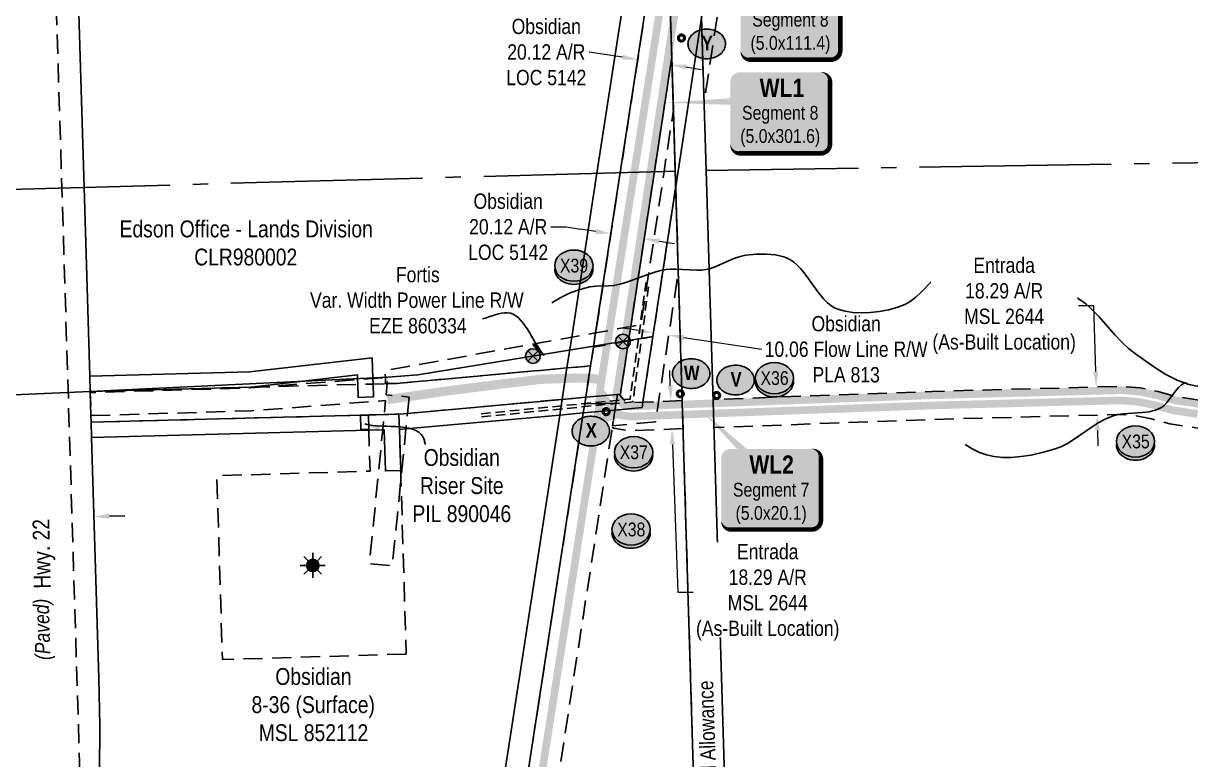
# Model space of a CAD drawing. Extents: x 643442 to 651909, y 5835058 to 5841090.
# Drawn here: x 643946 to 644708, y 5836352 to 5836832 of the extents above; entities that cross this region are included whole.
import ezdxf
from ezdxf.enums import TextEntityAlignment as Align

# ---------------------------------------------------------------- set-up
doc = ezdxf.new("R2010")
doc.units = 0
doc.header["$LTSCALE"] = 5
doc.header["$PDSIZE"] = 0.5
for name, pattern in [('foc-ACCESSROAD', [3.75, 2.5, -1.25]), ('foc-FLOWLINE', [3.75, 2.5, -1.25]), ('foc-QUARTERLINE', [33, 25, -3, 2, -3]), ('UG_PIPE', [1.875, 1.25, -0.625])]:
    doc.linetypes.add(name, pattern=pattern)
doc.layers.get('Defpoints').update_dxf_attribs({"color": 9})
for name, color, linetype in [('AS-PIPE-UG', 44, 'UG_PIPE'), ('AS-POWER', 104, 'foc-POWER'), ('AS-POWER-EXISTING-PP', 72, 'Continuous'), ('AS-ROADS', 254, 'Continuous'), ('C-AR', 13, 'foc-ACCESSROAD'), ('C-FLOWLINE', 13, 'foc-FLOWLINE'), ('C-RW', 13, 'Continuous'), ('C-WS', 13, 'foc-ACCESSROAD'), ('C-WS-S', 8, 'Continuous'), ('CG-NOTES', 7, 'Continuous'), ('F-AR', 190, 'foc-ACCESSROAD'), ('F-EZE', 190, 'foc-FLOWLINE'), ('F-RW', 190, 'Continuous'), ('F-WS', 190, 'foc-ACCESSROAD'), ('L-ROAD-T', 7, 'Continuous'), ('L-SEC', 7, 'Continuous'), ('L-SECQ', 8, 'foc-QUARTERLINE'), ('L-TITLEDB', 4, 'Continuous'), ('L-TITLEDB-T', 4, 'Continuous'), ('P-CROSSINGS', 250, 'Continuous'), ('P-PROPOSED-WL1', 10, 'Continuous'), ('T-CREEK', 160, 'Continuous')]:
    doc.layers.add(name, color=color, linetype=linetype)
for name, color, linetype, lineweight in [('C-AR-T', 13, 'Continuous', 9), ('C-FLOWLINE-T', 13, 'Continuous', 9), ('C-RW-T', 13, 'Continuous', 9), ('C-WS-T', 13, 'Continuous', 9), ('F-AR-T', 190, 'Continuous', 9), ('F-RW-T', 190, 'Continuous', 9), ('F-WS-T', 190, 'Continuous', 9), ('T-TEXT', 48, 'Continuous', 18)]:
    doc.layers.add(name, color=color, linetype=linetype, lineweight=lineweight)
doc.layers.add('P-PROPOSED-WL4', color=7, linetype='Continuous', true_color=0x5b5bc8)
doc.styles.add('100L', font='ARIALN.TTF', dxfattribs={"height": 11})
doc.styles.add('80', font='ARIALN.TTF', dxfattribs={"height": 10})
doc.styles.add('80CG', font='ARIALN.TTF', dxfattribs={"height": 10})
doc.styles.add('80L', font='ARIALN.TTF', dxfattribs={"height": 10})
doc.styles.add('80LS', font='ARIALNI.TTF', dxfattribs={"height": 10})
doc.styles.add('BOLD', font='ARIALNB.TTF')
doc.styles.add('Crossing', font='ARIALN.TTF', dxfattribs={"height": 10})
doc.styles.add('foc-LtypeFont', font='ARIALN.TTF', dxfattribs={"height": 7.35})
doc.linetypes.add('foc-POWER', pattern='A,6,-1,["P",foc-LtypeFont,S=0.2,R=0,X=-0.625,Y=-0.75],-1.24,4', length=12.24)
doc.linetypes.add('foc-TOPO-flowdirection-NOLINE', pattern='A,0,[">",foc-LtypeFont,S=0.3,R=0,X=0,Y=-0.945],-20,[">",foc-LtypeFont,S=0.3,R=0,X=0,Y=-0.945],0', length=20)
doc.dimstyles.new('Compass 5 000', dxfattribs={"dimscale": 5, "dimtxt": 9, "dimasz": 2, "dimexe": 0.2, "dimexo": 0.0625, "dimgap": 0.5, "dimtad": 0, "dimtih": 1, "dimtoh": 1, "dimzin": 0, "dimdsep": 46, "dimtxsty": '80CG', "dimcen": 0.1, "dimse1": 1, "dimse2": 1, "dimclrd": 256, "dimclrt": 256, "dimaunit": 1, "dimadec": 4, "dimazin": 0, "dimtfac": 0.06, "dimtofl": 0, "dimtmove": 0, "dimatfit": 1, "dimfxl": 0.2, "dimtolj": 1, "dimtzin": 0, "dimlwd": -1, "dimarcsym": 0})

# ---------------------------------------------------------------- blocks, each defined once
blk = doc.blocks.new('*U385')
h = blk.add_hatch(color=254)
edge = h.paths.add_edge_path()
edge.add_line((-26.5, -34.12), (26.5, -34.12))
edge.add_arc((26.5, -28.12), 6, 270, 360)
edge.add_line((32.5, -28.12), (32.5, 12.5))
edge.add_arc((26.5, 12.5), 6, 0, 90)
edge.add_line((26.5, 18.5), (-26.5, 18.5))
edge.add_arc((-26.5, 12.5), 6, 90, 180)
edge.add_line((-32.5, 12.5), (-32.5, -28.12))
edge.add_arc((-26.5, -28.12), 6, 180, 270)
at = {"layer": 'P-PROPOSED-WL4', "flags": 128}
blk.add_lwpolyline([(-46.53, 44.65, 0, 7.5, 0), (0, 0, 0, 0, 0)], format="xyseb", dxfattribs=at)
blk.add_lwpolyline([(-26.5, -34.12, 3, 3, 0), (26.5, -34.12, 3, 3, 0.414214), (32.5, -28.12, 3, 3, 0), (32.5, 12.5, 3, 0, 0.414214), (26.5, 18.5, 0, 0, 0), (-26.5, 18.5, 0, 0, 0.414214), (-32.5, 12.5, 0, 0, 0), (-32.5, -28.12, 0, 3, 0.414214)], format="xyseb", close=True, dxfattribs=at)
at = {"layer": 'P-PROPOSED-WL4'}
for tag, p, height, style in [('TEMP_AREA_W1_001', (-9.21, 2.24), 12, 'BOLD'), ('ENTER_TEXT_001', (-30.66, -12.62), 9, '80')]:
    blk.add_attdef(tag, p, '', height=height, dxfattribs=dict(at, style=style))
blk = doc.blocks.new('*D393')
at = {"layer": 'C-AR-T', "transparency": 16777216}
for p, q in [((644290.59, 5836699.44), (644300.59, 5836699.44)), ((644300.59, 5836699.44), (644309.95, 5836697.99)), ((644319.84, 5836696.47), (644309.95, 5836697.99)), ((644361.3, 5836690.08), (644371.18, 5836688.56))]:
    blk.add_line(p, q, dxfattribs=at)
for points in [[(644320.09, 5836698.12), (644319.58, 5836694.82), (644329.72, 5836694.95)], [(644361.55, 5836691.73), (644361.04, 5836688.44), (644351.41, 5836691.61)]]:
    blk.add_solid(points, dxfattribs=at)
at = {"layer": 'Defpoints', "color": 0, "transparency": 16777216}
for p in [(644329.16, 5836691.32), (644329.72, 5836694.95), (644350.86, 5836687.98)]:
    blk.add_point(p, dxfattribs=at)
at = {"layer": 'C-AR-T', "transparency": 16777216, "insert": (644262.69, 5836699.44), "char_height": 10, "attachment_point": 5, "style": '80CG'}
blk.add_mtext('\\A1;Obsidian\\P20.12 A/R \\PLOC 5142', dxfattribs=at)
blk = doc.blocks.new('*D395')
at = {"layer": 'C-AR-T', "transparency": 16777216}
for p, q in [((644337.34, 5836810.1), (644315.45, 5836813.47)), ((644378.68, 5836803.73), (644388.57, 5836802.2))]:
    blk.add_line(p, q, dxfattribs=at)
for points in [[(644337.59, 5836811.74), (644337.08, 5836808.45), (644347.22, 5836808.57)], [(644378.94, 5836805.37), (644378.43, 5836802.08), (644368.8, 5836805.25)]]:
    blk.add_solid(points, dxfattribs=at)
at = {"layer": 'Defpoints', "color": 0, "transparency": 16777216}
for p in [(644347.22, 5836808.57), (644339.96, 5836761.41), (644361.53, 5836758.09)]:
    blk.add_point(p, dxfattribs=at)
at = {"layer": 'C-AR-T', "transparency": 16777216, "insert": (644287.55, 5836813.47), "char_height": 10, "attachment_point": 5, "style": '80CG'}
blk.add_mtext('\\A1;Obsidian\\P20.12 A/R \\PLOC 5142', dxfattribs=at)
blk = doc.blocks.new('*D403')
at = {"layer": 'C-FLOWLINE-T', "transparency": 16777216}
for p, q in [((644347.6, 5836631.82), (644337.71, 5836633.33)), ((644377.32, 5836627.29), (644428.22, 5836619.54))]:
    blk.add_line(p, q, dxfattribs=at)
for points in [[(644347.85, 5836633.47), (644347.35, 5836630.17), (644357.49, 5836630.31)], [(644377.58, 5836628.94), (644377.07, 5836625.65), (644367.44, 5836628.8)]]:
    blk.add_solid(points, dxfattribs=at)
at = {"layer": 'Defpoints', "color": 0, "transparency": 16777216}
for p in [(644360.05, 5836647.16), (644370, 5836645.65), (644367.44, 5836628.8)]:
    blk.add_point(p, dxfattribs=at)
at = {"layer": 'C-FLOWLINE-T', "transparency": 16777216, "insert": (644483.22, 5836619.54), "char_height": 10, "attachment_point": 5, "style": '80CG'}
blk.add_mtext('\\A1;Obsidian \\P10.06 Flow Line R/W\\PPLA 813', dxfattribs=at)
blk = doc.blocks.new('*D430')
at = {"layer": 'Defpoints', "color": 0, "transparency": 16777216}
for p in [(643932.5, 5836508.52), (643932.58, 5836505.92), (643992.54, 5836507.73)]:
    blk.add_point(p, dxfattribs=at)
at = {"layer": 'L-TITLEDB-T', "transparency": 16777216}
for p, q in [((643922.51, 5836508.22), (643912.51, 5836507.92)), ((644002.45, 5836510.64), (644012.45, 5836510.94))]:
    blk.add_line(p, q, dxfattribs=at)
for points in [[(643922.46, 5836509.88), (643922.56, 5836506.55), (643932.5, 5836508.52)], [(644002.4, 5836512.3), (644002.5, 5836508.97), (643992.46, 5836510.33)]]:
    blk.add_solid(points, dxfattribs=at)
at = {"layer": 'L-TITLEDB-T', "transparency": 16777216, "insert": (643873.81, 5836507.92), "char_height": 10, "attachment_point": 5, "style": '80CG'}
blk.add_mtext('\\A1;60.00 Road\\PPlan 852 1952', dxfattribs=at)
blk = doc.blocks.new('POWERPOLE')
h = blk.add_hatch(color=255)
edge = h.paths.add_edge_path()
edge.add_arc((0, 0), 0.96, 0, 360)
at = {"linetype": 'Continuous'}
for p, q in [((0.68, -0.68), (-0.68, 0.68)), ((-0.68, -0.68), (0.68, 0.68))]:
    blk.add_line(p, q, dxfattribs=at)
blk.add_circle((0, 0), 0.96, dxfattribs=at)
blk = doc.blocks.new('xing2')
h = blk.add_hatch(color=50)
h.dxf.hatch_style = 1
edge = h.paths.add_edge_path()
edge.add_ellipse((0, 0), major_axis=(-12.5, 0), ratio=0.816297, start_angle=0, end_angle=360)
h = blk.add_hatch(color=250)
h.dxf.hatch_style = 1
edge = h.paths.add_edge_path()
edge.add_ellipse((0, -2.05), major_axis=(-12.5, 0), ratio=0.816297, start_angle=0, end_angle=180)
edge.add_line((12.5, -2.05), (12.5, 0))
edge.add_ellipse((0, 0), major_axis=(-12.5, 0), ratio=0.816297, start_angle=0, end_angle=180, ccw=False)
edge.add_line((-12.5, 0), (-12.5, -2.05))
at = {"color": 250}
blk.add_ellipse((0, 0), major_axis=(-12.5, 0), ratio=0.816297, dxfattribs=at)
blk.add_ellipse((0, -2.05), major_axis=(-12.5, 0), ratio=0.816297, start_param=0, end_param=3.141593, dxfattribs=at)
at = {"color": 250, "style": 'Crossing'}
blk.add_attdef('CROSSING', text='', height=9, dxfattribs=at).set_placement((0.09, 0.02), align=Align.MIDDLE_CENTER)
at = {"color": 250, "style": 'Crossing', "flags": 1}
for tag, p in [('OWNER', (0.09, -12.49)), ('DESCRIPTION', (0.09, -25.77)), ('LOCATION', (0.09, -39.3)), ('DWG_REF', (0.09, -52.84))]:
    blk.add_attdef(tag, text='', height=9, dxfattribs=at).set_placement(p, align=Align.MIDDLE_CENTER)
blk = doc.blocks.new('*D453')
at = {"layer": 'Defpoints', "color": 0, "transparency": 16777216}
for p in [(644606.54, 5836593.83), (644646.4, 5836594.96), (644607.05, 5836575.54)]:
    blk.add_point(p, dxfattribs=at)
at = {"layer": 'F-AR-T', "transparency": 16777216}
for p, q in [((644644.91, 5836647.89), (644634.91, 5836647.89)), ((644646.12, 5836604.96), (644644.91, 5836647.89)), ((644647.2, 5836566.67), (644647.48, 5836556.68))]:
    blk.add_line(p, q, dxfattribs=at)
for points in [[(644647.79, 5836605), (644644.45, 5836604.91), (644646.4, 5836594.96)], [(644648.87, 5836566.72), (644645.54, 5836566.63), (644646.92, 5836576.67)]]:
    blk.add_solid(points, dxfattribs=at)
at = {"layer": 'F-AR-T', "transparency": 16777216, "insert": (644586.3, 5836647.89), "char_height": 10, "attachment_point": 5, "style": '80CG', "bg_fill": 3, "box_fill_scale": 1.1, "bg_fill_color": 256, "bg_fill_true_color": 13158600, "bg_fill_transparency": 0}
blk.add_mtext('\\A1;Entrada\\P18.29 A/R\\PMSL 2644\\P(As-Built Location)', dxfattribs=at)
blk = doc.blocks.new('*D459')
at = {"layer": 'Defpoints', "color": 0, "transparency": 16777216}
for p in [(644055.49, 5836593.24), (643926.66, 5836589.38), (644055.94, 5836578.25)]:
    blk.add_point(p, dxfattribs=at)
at = {"layer": 'F-AR-T', "transparency": 16777216}
for p, q in [((643925.51, 5836627.62), (643915.51, 5836627.62)), ((643926.36, 5836599.37), (643925.51, 5836627.62)), ((643927.41, 5836564.39), (643927.71, 5836554.4))]:
    blk.add_line(p, q, dxfattribs=at)
for points in [[(643928.03, 5836599.42), (643924.69, 5836599.32), (643926.66, 5836589.38)], [(643929.07, 5836564.44), (643925.74, 5836564.34), (643927.11, 5836574.39)]]:
    blk.add_solid(points, dxfattribs=at)
at = {"layer": 'F-AR-T', "transparency": 16777216, "insert": (643856.37, 5836627.62), "char_height": 10, "attachment_point": 5, "style": '80CG'}
blk.add_mtext('\\A1;Fortis\\P15.00 Power Line R/W \\PEZE 100166', dxfattribs=at)
blk = doc.blocks.new('GAS')
h = blk.add_hatch(color=255)
h.dxf.hatch_style = 1
edge = h.paths.add_edge_path()
edge.add_arc((0, 0), 0.9, 0, 360)
for p, q in [((0, 0.81), (0, 1.62)), ((-0.81, 0), (-1.62, 0)), ((-0.57, 0.57), (-1.14, 1.14)), ((0.57, 0.57), (1.14, 1.14)), ((1.62, 0), (0.81, 0)), ((-0.57, -0.57), (-1.14, -1.14)), ((0, -0.81), (0, -1.62)), ((1.14, -1.14), (0.57, -0.57))]:
    blk.add_line(p, q)
blk.add_circle((0, 0), 0.8)
blk = doc.blocks.new('*U543')
h = blk.add_hatch(color=254)
edge = h.paths.add_edge_path()
edge.add_line((-26.5, -34.46), (26.5, -34.46))
edge.add_arc((26.5, -28.46), 6, 270, 360)
edge.add_line((32.5, -28.46), (32.5, 12.5))
edge.add_arc((26.5, 12.5), 6, 0, 90)
edge.add_line((26.5, 18.5), (-26.5, 18.5))
edge.add_arc((-26.5, 12.5), 6, 90, 180)
edge.add_line((-32.5, 12.5), (-32.5, -28.46))
edge.add_arc((-26.5, -28.46), 6, 180, 270)
at = {"color": 1, "true_color": 0xff1414, "flags": 128}
blk.add_lwpolyline([(-26.5, -34.46, 3, 3, 0), (26.5, -34.46, 3, 3, 0.414214), (32.5, -28.46, 3, 3, 0), (32.5, 12.5, 3, 0, 0.414214), (26.5, 18.5, 0, 0, 0), (-26.5, 18.5, 0, 0, 0.414214), (-32.5, 12.5, 0, 0, 0), (-32.5, -28.46, 0, 3, 0.414214)], format="xyseb", close=True, dxfattribs=at)
blk.add_lwpolyline([(-75.84, -1.5, 0, 7.5, 0), (0, 0, 0, 0, 0)], format="xyseb", dxfattribs=at)
at = {"color": 1, "true_color": 0xff1414}
for tag, p, height, style in [('TEMP_AREA_W1_001', (-9.21, 2.24), 12, 'BOLD'), ('ENTER_TEXT_001', (-30.66, -12.62), 9, '80')]:
    blk.add_attdef(tag, p, '', height=height, dxfattribs=dict(at, style=style))
blk = doc.blocks.new('*U544')
h = blk.add_hatch(color=254)
edge = h.paths.add_edge_path()
edge.add_line((-26.5, -34.12), (26.5, -34.12))
edge.add_arc((26.5, -28.12), 6, 270, 360)
edge.add_line((32.5, -28.12), (32.5, 12.5))
edge.add_arc((26.5, 12.5), 6, 0, 90)
edge.add_line((26.5, 18.5), (-26.5, 18.5))
edge.add_arc((-26.5, 12.5), 6, 90, 180)
edge.add_line((-32.5, 12.5), (-32.5, -28.12))
edge.add_arc((-26.5, -28.12), 6, 180, 270)
at = {"layer": 'P-PROPOSED-WL4', "flags": 128}
blk.add_lwpolyline([(-72.43, 12.41, 0, 7.5, 0), (0, 0, 0, 0, 0)], format="xyseb", dxfattribs=at)
blk.add_lwpolyline([(-26.5, -34.12, 3, 3, 0), (26.5, -34.12, 3, 3, 0.414214), (32.5, -28.12, 3, 3, 0), (32.5, 12.5, 3, 0, 0.414214), (26.5, 18.5, 0, 0, 0), (-26.5, 18.5, 0, 0, 0.414214), (-32.5, 12.5, 0, 0, 0), (-32.5, -28.12, 0, 3, 0.414214)], format="xyseb", close=True, dxfattribs=at)
at = {"layer": 'P-PROPOSED-WL4'}
for tag, p, height, style in [('TEMP_AREA_W1_001', (-9.21, 2.24), 12, 'BOLD'), ('ENTER_TEXT_001', (-30.66, -12.62), 9, '80')]:
    blk.add_attdef(tag, p, '', height=height, dxfattribs=dict(at, style=style))
blk = doc.blocks.new('*D610')
at = {"layer": 'Defpoints', "color": 0, "transparency": 16777216}
for p in [(644367.6, 5836585.74), (644368.28, 5836567.46), (644369.51, 5836567.51)]:
    blk.add_point(p, dxfattribs=at)
at = {"layer": 'F-AR-T', "transparency": 16777216}
for p, q in [((644368.47, 5836595.78), (644368.1, 5836605.77)), ((644369.88, 5836557.51), (644373.44, 5836461.05)), ((644373.44, 5836461.05), (644383.44, 5836461.05))]:
    blk.add_line(p, q, dxfattribs=at)
for points in [[(644370.13, 5836595.84), (644366.8, 5836595.72), (644368.84, 5836585.78)], [(644371.54, 5836557.57), (644368.21, 5836557.45), (644369.51, 5836567.51)]]:
    blk.add_solid(points, dxfattribs=at)
at = {"layer": 'F-AR-T', "transparency": 16777216, "insert": (644432.04, 5836461.05), "char_height": 10, "attachment_point": 5, "style": '80CG', "bg_fill": 3, "box_fill_scale": 1.1, "bg_fill_color": 256, "bg_fill_true_color": 13158600, "bg_fill_transparency": 0}
blk.add_mtext('\\A1;Entrada\\P18.29 A/R\\PMSL 2644\\P(As-Built Location)', dxfattribs=at)
blk = doc.blocks.new('AA')
at = {"const_width": 4}
blk.add_lwpolyline([(-1, 0, 1), (1, 0, 1)], format="xyb", close=True, dxfattribs=at)
blk.add_circle((0, 0), 2)
blk = doc.blocks.new('Route_Letters')
h = blk.add_hatch(color=255)
h.dxf.hatch_style = 1
edge = h.paths.add_edge_path()
edge.add_ellipse((-0.12, 0.46), major_axis=(-11.97, 0), ratio=0.789318, start_angle=0, end_angle=360)
at = {"color": 5}
blk.add_open_spline([(-12.34, 0.46), (-12.34, -0.25), (-12.24, -0.97), (-11.72, -2.79), (-11.14, -3.88), (-9.56, -5.81), (-8.54, -6.66), (-6.22, -8.02), (-4.9, -8.54), (-2.12, -9.17), (-0.66, -9.3), (2.22, -9.13), (3.64, -8.84), (6.27, -7.89), (7.48, -7.22), (9.54, -5.6), (10.38, -4.64), (11.6, -2.54), (11.97, -1.4), (12.18, 0.91), (12.02, 2.08), (11.2, 4.3), (10.54, 5.35), (8.8, 7.2), (7.72, 7.99), (5.29, 9.24), (3.93, 9.68), (1.11, 10.18), (-0.35, 10.23), (-3.22, 9.91), (-4.61, 9.55), (-7.16, 8.47), (-8.32, 7.75), (-10.24, 6.02), (-11, 5.02), (-12.05, 2.86), (-12.32, 1.7), (-12.34, 0.52), (-12.34, 0.49), (-12.34, 0.46)], degree=3, knots=[0, 0, 0, 0, 0.219529, 0.219529, 0.575727, 0.575727, 0.931924, 0.931924, 1.288121, 1.288121, 1.644318, 1.644318, 2.000515, 2.000515, 2.356712, 2.356712, 2.712909, 2.712909, 3.069107, 3.069107, 3.425304, 3.425304, 3.781501, 3.781501, 4.137698, 4.137698, 4.493895, 4.493895, 4.850092, 4.850092, 5.20629, 5.20629, 5.562487, 5.562487, 5.918684, 5.918684, 6.274881, 6.274881, 6.283185, 6.283185, 6.283185, 6.283185], dxfattribs=at)
at = {"color": 14, "style": 'BOLD'}
blk.add_attdef('A', text='', height=9.5, dxfattribs=at).set_placement((0.22, 0.98), align=Align.MIDDLE)

msp = doc.modelspace()

# ---------------------------------------------------------------- linework, layer by layer
at = {"layer": 'AS-PIPE-UG', "flags": 128}
for points in [[(644245.025, 5836577.465), (644342.292, 5836587.118), (644352.685, 5836663.391)], [(644245.223, 5836575.476), (644344.06, 5836585.284), (644354.667, 5836663.121)]]:
    msp.add_lwpolyline(points, dxfattribs=at)
at = {"layer": 'AS-POWER', "flags": 128}
msp.add_lwpolyline([(643666.575, 5836583.798), (643930.059, 5836589.479), (643989.986, 5836592.12), (644184.238, 5836601.275), (644203.707, 5836602.925), (644357.105, 5836627.81), (644372.016, 5836725.718), (644428.722, 5837097.879), (644475.378, 5837404.077)], dxfattribs=at)
at = {"layer": 'AS-ROADS', "flags": 128}
for points, const_width in [([(644322.536, 5836592.764), (644471.282, 5837535.802), (644497.243, 5837708.263), (644500.826, 5838060.493), (644504.263, 5838264.566), (644507.223, 5838555.442)], 5), ([(644183.844, 5836586.668), (644225.975, 5836592.818), (644258.154, 5836596.873), (644283.897, 5836599.949), (644305.163, 5836600.788), (644315.517, 5836600.648), (644321.952, 5836599.949)], 6), ([(644319.277, 5836563.363), (644322.119, 5836582.428), (644322.536, 5836592.764)], 5), ([(644712.433, 5836577.382), (644696.372, 5836579.78), (644684.557, 5836583.101), (644673.665, 5836585.315), (644662.588, 5836586.238), (644539.55, 5836582.93), (644342.093, 5836575.646), (644335.44, 5836576.696), (644330.887, 5836580.779), (644326.802, 5836586.145), (644322.536, 5836592.764)], 5), ([(644271.492, 5836259.098), (644319.277, 5836563.363), (644322.637, 5836571.717), (644327.032, 5836574.817), (644334.443, 5836577.659)], 5)]:
    msp.add_lwpolyline(points, dxfattribs=dict(at, const_width=const_width))
at = {"layer": 'C-AR', "flags": 128}
msp.add_lwpolyline([(644333.944, 5836590.125), (644333.063, 5836584.482), (644312.615, 5836583.904), (644313.285, 5836588.253), (644316.443, 5836608.755), (644318.31, 5836620.871), (644319.757, 5836630.272), (644335.862, 5836734.834), (644365.835, 5836929.437), (644369.457, 5836810.109), (644358.085, 5836735.448), (644342.694, 5836634.378), (644341.262, 5836624.973), (644338.99, 5836610.056), (644337.567, 5836600.711), (644335.983, 5836590.31), (644333.944, 5836590.125)], close=True, dxfattribs=at)
at = {"layer": 'C-FLOWLINE', "flags": 128}
for points in [[(644415.996, 5836947.53), (644390.487, 5836780.113), (644388.796, 5836835.842), (644406.046, 5836949.045), (644426.428, 5837082.822), (644428.722, 5837097.879), (644475.378, 5837404.077), (644502.742, 5837583.685), (644512.909, 5837583.995), (644438.942, 5837098.129), (644438.672, 5837096.363), (644436.648, 5837083.074), (644436.379, 5837081.305), (644415.996, 5836947.53)], [(644358.824, 5836572.235), (644330.795, 5836569.697), (644332.372, 5836579.947), (644350.059, 5836581.549), (644350.582, 5836584.977), (644357.105, 5836627.81), (644372.016, 5836725.718), (644373.702, 5836669.925), (644360.808, 5836585.265), (644358.824, 5836572.235)]]:
    msp.add_lwpolyline(points, close=True, dxfattribs=at)
at = {"layer": 'C-RW', "flags": 128}
for points in [[(644350.582, 5836584.977), (644350.059, 5836581.549), (644332.37, 5836579.948), (644311.719, 5836578.072), (644296.294, 5836576.476), (644195.957, 5836567.581), (644191.755, 5836567.209), (644192.56, 5836540.46), (644182.616, 5836540.163), (644181.814, 5836566.951), (644180.823, 5836566.926), (644171.743, 5836566.691), (643990.894, 5836562.005), (643990.592, 5836571.996), (644166.311, 5836576.551), (644171.441, 5836576.685), (644181.818, 5836576.956), (644191.324, 5836577.205), (644196.962, 5836577.716), (644297.893, 5836586.859), (644313.285, 5836588.253), (644333.944, 5836590.125), (644335.983, 5836590.31), (644337.567, 5836600.711), (644338.99, 5836610.056), (644341.261, 5836624.973), (644342.693, 5836634.378), (644358.085, 5836735.448), (644369.457, 5836810.099), (644370.506, 5836775.527), (644370.97, 5836760.234), (644371.711, 5836735.825), (644372.016, 5836725.718), (644357.105, 5836627.81), (644350.582, 5836584.977)], [(644173.991, 5836614.022), (644174.394, 5836600.522), (644174.502, 5836596.903), (644174.754, 5836588.465), (644164.751, 5836588.192), (644164.52, 5836596.644), (644164.435, 5836599.76), (644164.349, 5836602.895), (644094.922, 5836594.84), (643989.986, 5836592.12), (643989.7, 5836602.058), (644094.219, 5836604.767), (644173.991, 5836614.022)], [(644171.441, 5836576.685), (644171.722, 5836567.394), (644166.59, 5836567.26), (644166.311, 5836576.551), (644171.441, 5836576.685)]]:
    msp.add_lwpolyline(points, close=True, dxfattribs=at)
at = {"layer": 'C-WS', "flags": 128}
for points in [[(644316.443, 5836608.755), (644313.285, 5836588.253), (644297.893, 5836586.859), (644196.962, 5836577.716), (644191.324, 5836577.205), (644181.818, 5836576.956), (644171.441, 5836576.685), (644166.311, 5836576.551), (643990.592, 5836571.996), (643990.462, 5836576.286), (643990.011, 5836591.275), (643989.986, 5836592.12), (644094.922, 5836594.84), (644102.758, 5836595.043), (644164.52, 5836596.644), (644174.502, 5836596.903), (644182.687, 5836597.115), (644183.826, 5836597.144), (644190.055, 5836597.306), (644301.051, 5836607.361), (644316.443, 5836608.755)], [(644196.153, 5836420.73), (644076.209, 5836417.112), (644072.592, 5836537.057), (644172.546, 5836540.07), (644171.743, 5836566.691), (644171.722, 5836567.394), (644171.441, 5836576.685), (644181.818, 5836576.956), (644191.324, 5836577.205), (644191.755, 5836567.209), (644192.56, 5836540.46), (644192.724, 5836535.001), (644196.153, 5836420.73)]]:
    msp.add_lwpolyline(points, close=True, dxfattribs=at)
at = {"layer": 'F-AR', "flags": 128}
for points in [[(645744.667, 5836600.481), (645735.687, 5836601.184), (645699.49, 5836602.286), (645644.498, 5836603.748), (645490.974, 5836604.479), (645353.75, 5836604.661), (645132.826, 5836605.026), (645032.864, 5836607.219), (644925.1, 5836603.508), (644819.967, 5836598.694), (644798.837, 5836596.966), (644774.879, 5836591.455), (644756.989, 5836587.121), (644744.66, 5836585.394), (644731.845, 5836584.882), (644713.504, 5836586.468), (644698.292, 5836588.74), (644686.708, 5836591.996), (644674.96, 5836594.384), (644662.846, 5836595.393), (644539.258, 5836592.071), (644396.332, 5836586.798)], [(644376.235, 5836586.057), (644342.643, 5836584.817), (644339.534, 5836585.308), (644337.638, 5836587.008), (644335.18, 5836590.237)], [(644195.704, 5835824.878), (644211.091, 5835924.789), (644211.183, 5835925.375), (644239.467, 5836108.978), (644245.558, 5836148.522), (644273.543, 5836330.2), (644311.719, 5836578.072), (644312.615, 5836583.904), (644333.063, 5836584.482), (644332.37, 5836579.948), (644330.792, 5836569.697), (644330.237, 5836566.098), (644293.996, 5836330.793), (644231.652, 5835925.989), (644216.176, 5835825.491)], [(644944.82, 5836585.886), (644925.833, 5836585.232), (644821.131, 5836580.438), (644801.647, 5836578.845), (644779.082, 5836573.654), (644760.419, 5836569.133), (644746.297, 5836567.155), (644731.421, 5836566.561), (644711.363, 5836568.295), (644694.452, 5836570.821), (644682.406, 5836574.207), (644672.37, 5836576.246), (644662.331, 5836577.083), (644539.841, 5836573.79), (644396.885, 5836568.516)], [(644376.787, 5836567.775), (644341.544, 5836566.474), (644331.345, 5836568.084), (644330.641, 5836568.716)]]:
    msp.add_lwpolyline(points, dxfattribs=at)
at = {"layer": 'F-EZE', "flags": 128}
for points in [[(644301.051, 5836607.361), (644190.055, 5836597.306), (644183.826, 5836597.144), (644182.687, 5836597.115), (644182.564, 5836601.146), (644182.427, 5836605.685), (644304.15, 5836627.477), (644319.757, 5836630.272), (644342.693, 5836634.378), (644349.187, 5836635.541), (644364.428, 5836735.623), (644370.506, 5836775.527), (644370.97, 5836760.234), (644371.711, 5836735.825), (644372.016, 5836725.718), (644357.105, 5836627.81), (644341.261, 5836624.973), (644318.31, 5836620.871), (644316.443, 5836608.755), (644301.051, 5836607.361)], [(644198.021, 5836588.391), (644196.962, 5836577.716), (644195.957, 5836567.581), (644192.724, 5836535.001), (644187.093, 5836478.261), (644172.169, 5836479.744), (644180.823, 5836566.926), (644181.818, 5836576.956), (644182.727, 5836586.12), (644095.181, 5836579.425), (643990.462, 5836576.286), (643990.011, 5836591.275), (644094.385, 5836594.402), (644102.758, 5836595.043), (644164.435, 5836599.76), (644174.394, 5836600.522), (644182.564, 5836601.146), (644184.238, 5836601.275), (644183.826, 5836597.144), (644183.103, 5836589.88), (644198.021, 5836588.391)]]:
    msp.add_lwpolyline(points, close=True, dxfattribs=at)
at = {"layer": 'F-RW', "flags": 128}
msp.add_lwpolyline([(644258.297, 5836329.762), (644296.294, 5836576.476), (644297.434, 5836583.878), (644297.893, 5836586.859), (644300.402, 5836603.147), (644301.051, 5836607.361), (644304.15, 5836627.477), (644320.621, 5836734.414), (644363.337, 5837011.749), (644365.835, 5836929.422), (644335.862, 5836734.835), (644319.757, 5836630.272), (644318.31, 5836620.871), (644316.443, 5836608.755), (644313.285, 5836588.253), (644312.615, 5836583.904), (644311.719, 5836578.072), (644273.543, 5836330.2)], dxfattribs=at)
at = {"layer": 'F-WS', "flags": 128}
msp.add_lwpolyline([(644376.799, 5836567.41), (644383.868, 5836333.377), (644293.996, 5836330.79), (644273.543, 5836330.201), (644258.297, 5836329.762), (643995.374, 5836322.205), (643983.872, 5836321.874), (643971.475, 5836724.784), (643958.483, 5837146.093), (643973.219, 5837146.507), (644025.083, 5837147.965), (644040.073, 5837148.387), (644358.917, 5837157.365), (644360.771, 5837096.287), (644361.226, 5837081.297), (644363.337, 5837011.747), (644365.835, 5836929.419), (644369.456, 5836810.098), (644370.506, 5836775.524), (644370.97, 5836760.234), (644371.711, 5836735.825), (644372.016, 5836725.718), (644373.702, 5836669.925), (644376.246, 5836585.702), (644376.799, 5836567.41)], close=True, dxfattribs=at)
at = {"layer": 'L-SEC', "flags": 128}
for points in [[(644371.711, 5836735.825), (644346.122, 5837578.902)], [(644366.225, 5837579.519), (644391.822, 5836736.14)], [(644396.024, 5835930.926), (644371.711, 5836735.825)], [(644391.822, 5836736.14), (644416.133, 5835931.219)]]:
    msp.add_lwpolyline(points, dxfattribs=at)
at = {"layer": 'L-SECQ', "flags": 128}
for points in [[(645151.086, 5836748.055), (644391.822, 5836736.14)], [(644371.711, 5836735.825), (643606.645, 5836714.751)]]:
    msp.add_lwpolyline(points, dxfattribs=at)
at = {"layer": 'L-TITLEDB', "flags": 128}
msp.add_lwpolyline([(643960.479, 5837567.82), (643969.266, 5837277.229), (643971.251, 5837211.593), (643972.792, 5837160.63), (643972.893, 5837157.32), (643973.219, 5837146.507), (643974.554, 5837102.393), (643975.006, 5837087.405), (643985.959, 5836725.183), (643989.7, 5836602.058), (643989.986, 5836592.12), (643990.011, 5836591.275), (643990.462, 5836576.286), (643990.592, 5836571.996), (643990.894, 5836562.005), (643995.65, 5836404.752), (643995.915, 5836394.546), (643996.097, 5836384.338), (643996.193, 5836374.13), (643996.205, 5836363.92), (643996.133, 5836353.711), (643995.976, 5836343.504)], dxfattribs=at)
at = {"layer": 'P-PROPOSED-WL1', "const_width": 5, "flags": 128}
for points in [[(644376.31, 5836583.558), (644342.492, 5836582.31), (644338.415, 5836582.954), (644335.793, 5836585.305), (644333.209, 5836588.699), (644335.095, 5836601.087), (644336.519, 5836610.431), (644338.79, 5836625.349), (644340.223, 5836634.754), (644355.614, 5836735.824), (644366.985, 5836810.485), (644369.036, 5836823.941)], [(645845.234, 5836590.648), (645744.478, 5836597.988), (645735.551, 5836598.687), (645699.418, 5836599.787), (645644.458, 5836601.249), (645490.966, 5836601.979), (645353.746, 5836602.161), (645132.797, 5836602.526), (645032.879, 5836604.718), (644925.2, 5836601.01), (644820.126, 5836596.198), (644799.221, 5836594.489), (644775.454, 5836589.022), (644757.458, 5836584.662), (644744.884, 5836582.901), (644731.787, 5836582.378), (644713.211, 5836583.984), (644697.767, 5836586.291), (644686.12, 5836589.565), (644674.606, 5836591.905), (644662.775, 5836592.89), (644539.338, 5836589.572), (644396.425, 5836584.3), (644396.408, 5836584.299)]]:
    msp.add_lwpolyline(points, dxfattribs=at)
at = {"layer": 'P-PROPOSED-WL4', "const_width": 5, "flags": 128}
for points in [[(644369.036, 5836823.944), (644385.816, 5836934.034)], [(644396.408, 5836584.299), (644376.31, 5836583.558)]]:
    msp.add_lwpolyline(points, dxfattribs=at)
at = {"layer": 'T-CREEK', "flags": 128}
for points in [[(644704.106, 5836597.573), (644702.778, 5836598.001), (644699.282, 5836599.405), (644695.659, 5836601.128), (644691.862, 5836603.195), (644683.973, 5836608.158), (644671.928, 5836616.624), (644667.47, 5836620.136), (644662.836, 5836624.526), (644658.576, 5836629.096), (644648.342, 5836640.72), (644642.68, 5836646.454), (644639.588, 5836649.143), (644636.546, 5836651.444), (644633.499, 5836653.397), (644630.418, 5836655.021), (644622.874, 5836657.72), (644620.04, 5836659.172), (644618.203, 5836660.716), (644614.542, 5836664.827), (644612.776, 5836666.436), (644609.455, 5836668.544), (644605.441, 5836670.374), (644600.703, 5836671.965), (644594.096, 5836673.7), (644588.333, 5836674.898), (644582.374, 5836675.692), (644576.36, 5836676.065), (644570.42, 5836676.007), (644564.692, 5836675.524), (644559.244, 5836674.624), (644554.152, 5836673.319), (644549.473, 5836671.625), (644546.356, 5836669.992), (644543.152, 5836667.678), (644539.553, 5836664.432), (644532.091, 5836656.76), (644528.746, 5836653.609), (644525.026, 5836650.748), (644521.453, 5836648.794), (644516.328, 5836646.872), (644510.752, 5836645.325), (644504.904, 5836644.202), (644498.974, 5836643.541), (644493.176, 5836643.362), (644487.641, 5836643.665), (644482.505, 5836644.443), (644477.867, 5836645.681), (644475.541, 5836646.672), (644473.251, 5836648.076), (644470.973, 5836649.909), (644468.661, 5836652.206), (644464.685, 5836657.058), (644455.843, 5836669.341), (644453.52, 5836672.159), (644451.32, 5836674.479), (644449.158, 5836676.392), (644446.998, 5836677.926), (644444.812, 5836679.101), (644442.584, 5836679.927), (644437.154, 5836681.097), (644431.045, 5836681.669), (644424.437, 5836681.625), (644417.678, 5836680.965), (644414.87, 5836680.394), (644411.843, 5836679.449), (644408.42, 5836678.075), (644398.127, 5836673.474), (644394.784, 5836672.33), (644391.734, 5836671.625), (644388.892, 5836671.284), (644385.721, 5836671.173), (644371.875, 5836671.879), (644368.649, 5836671.856), (644365.79, 5836671.625), (644362.18, 5836670.997), (644358.281, 5836669.969), (644353.783, 5836668.45), (644340.072, 5836663.297), (644335.608, 5836662.02), (644331.544, 5836661.247), (644328.052, 5836660.942), (644319.853, 5836660.677), (644315.977, 5836660.209), (644309.511, 5836658.635), (644303.205, 5836656.38), (644297.058, 5836653.446), (644291.071, 5836649.832)], [(644704.106, 5836597.573), (644702.111, 5836596.409), (644700.126, 5836594.64), (644698.131, 5836592.294), (644692.466, 5836584.745), (644690.487, 5836582.747), (644688.532, 5836581.34), (644685.014, 5836579.781), (644680.766, 5836578.755), (644676.282, 5836578.236), (644663.989, 5836577.475), (644660.449, 5836576.936), (644657.399, 5836576.151), (644652.701, 5836574.277), (644647.669, 5836571.551), (644643.042, 5836568.555), (644632.597, 5836561.258), (644627.611, 5836558.156), (644623.19, 5836555.916), (644619.002, 5836554.358), (644611.144, 5836552.185), (644603.949, 5836550.588), (644597.249, 5836549.53), (644591.007, 5836549.008), (644585.174, 5836549.019), (644579.77, 5836549.568), (644574.789, 5836550.656), (644570.228, 5836552.283), (644565.498, 5836554.624), (644560.888, 5836557.472)], [(644705.136, 5836597.944), (644704.106, 5836597.573)], [(644705.136, 5836597.944), (644704.106, 5836597.573)], [(644710.883, 5836595.823), (644706.174, 5836596.906), (644704.106, 5836597.573)]]:
    msp.add_lwpolyline(points, dxfattribs=at)
at = {"layer": 'T-CREEK', "linetype": 'foc-TOPO-flowdirection-NOLINE', "flags": 128}
for points in [[(644291.071, 5836649.832), (644297.058, 5836653.446), (644303.205, 5836656.38), (644309.511, 5836658.635), (644315.977, 5836660.209), (644319.853, 5836660.677), (644328.052, 5836660.942), (644331.544, 5836661.247), (644335.608, 5836662.02), (644340.072, 5836663.297), (644353.783, 5836668.45), (644358.281, 5836669.969), (644362.18, 5836670.997), (644365.79, 5836671.625), (644368.649, 5836671.856), (644371.875, 5836671.879), (644385.721, 5836671.173), (644388.892, 5836671.284), (644391.734, 5836671.625), (644394.784, 5836672.33), (644398.127, 5836673.474), (644408.42, 5836678.075), (644411.843, 5836679.449), (644414.87, 5836680.394), (644417.678, 5836680.965), (644424.437, 5836681.625), (644431.045, 5836681.669), (644437.154, 5836681.097), (644442.584, 5836679.927), (644444.812, 5836679.101), (644446.998, 5836677.926), (644449.158, 5836676.392), (644451.32, 5836674.479), (644453.52, 5836672.159), (644455.843, 5836669.341), (644464.685, 5836657.058), (644468.661, 5836652.206), (644470.973, 5836649.909), (644473.251, 5836648.076), (644475.541, 5836646.672), (644477.867, 5836645.681), (644482.505, 5836644.443), (644487.641, 5836643.665), (644493.176, 5836643.362), (644498.974, 5836643.541), (644504.904, 5836644.202), (644510.752, 5836645.325), (644516.328, 5836646.872), (644521.453, 5836648.794), (644525.026, 5836650.748), (644528.746, 5836653.609), (644532.091, 5836656.76), (644539.553, 5836664.432), (644543.152, 5836667.678), (644546.356, 5836669.992), (644549.473, 5836671.625), (644554.152, 5836673.319), (644559.244, 5836674.624), (644564.692, 5836675.524), (644570.42, 5836676.007), (644576.36, 5836676.065), (644582.374, 5836675.692), (644588.333, 5836674.898), (644594.096, 5836673.7), (644600.703, 5836671.965), (644605.441, 5836670.374), (644609.455, 5836668.544), (644612.776, 5836666.436), (644614.542, 5836664.827), (644618.203, 5836660.716), (644620.04, 5836659.172), (644622.874, 5836657.72), (644630.418, 5836655.021), (644633.499, 5836653.397), (644636.546, 5836651.444), (644639.588, 5836649.143), (644642.68, 5836646.454), (644648.342, 5836640.72), (644658.576, 5836629.096), (644662.836, 5836624.526), (644667.47, 5836620.136), (644671.928, 5836616.624), (644683.973, 5836608.158), (644691.862, 5836603.195), (644695.659, 5836601.128), (644699.282, 5836599.405), (644702.778, 5836598.001), (644704.106, 5836597.573)], [(644704.106, 5836597.573), (644706.174, 5836596.906), (644710.883, 5836595.823), (644715.938, 5836595.124), (644721.355, 5836594.806), (644727.168, 5836594.868), (644733.318, 5836595.299), (644739.994, 5836596.104), (644747.312, 5836597.293), (644755.986, 5836598.982), (644761.712, 5836600.463), (644767.893, 5836602.652), (644774.568, 5836605.523), (644788.119, 5836611.984), (644793.941, 5836614.592), (644800.143, 5836616.994), (644805.799, 5836618.699), (644810.509, 5836619.709), (644815.506, 5836620.422), (644820.843, 5836620.846), (644826.626, 5836620.99), (644837.367, 5836620.642), (644862.489, 5836618.881), (644868.768, 5836618.695), (644874.399, 5836618.76), (644879.786, 5836619.095), (644884.808, 5836619.71), (644889.536, 5836620.613), (644894.008, 5836621.812), (644897.764, 5836623.114), (644901.822, 5836624.788), (644920.574, 5836633.925), (644925.142, 5836635.886), (644929.292, 5836637.379), (644934.82, 5836639.008), (644940.527, 5836640.409), (644946.417, 5836641.583), (644952.494, 5836642.529), (644958.762, 5836643.25), (644965.23, 5836643.747), (644971.906, 5836644.019), (644978.803, 5836644.067), (644985.848, 5836643.896), (644993.141, 5836643.505), (645008.576, 5836642.062), (645025.353, 5836639.721), (645044.483, 5836636.341), (645056.683, 5836634.256), (645060.169, 5836633.327), (645063.162, 5836632.19), (645066.156, 5836630.71), (645069.942, 5836624.659)], [(644560.888, 5836557.472), (644565.498, 5836554.624), (644570.228, 5836552.283), (644574.789, 5836550.656), (644579.77, 5836549.568), (644585.174, 5836549.019), (644591.007, 5836549.008), (644597.249, 5836549.53), (644603.949, 5836550.588), (644611.144, 5836552.185), (644619.002, 5836554.358), (644623.19, 5836555.916), (644627.611, 5836558.156), (644632.597, 5836561.258), (644643.042, 5836568.555), (644647.669, 5836571.551), (644652.701, 5836574.277), (644657.399, 5836576.151), (644660.449, 5836576.936), (644663.989, 5836577.475), (644676.282, 5836578.236), (644680.766, 5836578.755), (644685.014, 5836579.781), (644688.532, 5836581.34), (644690.487, 5836582.747), (644692.466, 5836584.745), (644698.131, 5836592.294), (644700.126, 5836594.64), (644702.111, 5836596.409), (644704.106, 5836597.573)]]:
    msp.add_lwpolyline(points, dxfattribs=at)

# ---------------------------------------------------------------- block references
at = {"layer": 'AS-POWER-EXISTING-PP', "color": 5, "xscale": 4.99849504999999, "yscale": 4.99849504999999, "zscale": 4.99849504999999}
for p in [(644337.557, 5836624.639), (644278.847, 5836615.114)]:
    msp.add_blockref('POWERPOLE', p, dxfattribs=at)
at = {"layer": 'C-WS-S', "xscale": 4.998495049999993, "yscale": 4.998495049999993, "zscale": 4.998495049999993}
msp.add_blockref('GAS', (644135.151, 5836478.574), dxfattribs=at)
at = {"layer": 'CG-NOTES'}
ref = msp.add_blockref('*U544', (644446.868, 5836842.581), dxfattribs=dict(at, xscale=0.99969901, yscale=0.99969901, zscale=0.99969901))
ref.add_attrib('TEMP_AREA_W1_001', 'WL2', (644432.687, 5836844.825), dxfattribs={"layer": 'P-PROPOSED-WL4', "height": 11.9964, "style": 'BOLD'})
ref.add_attrib('ENTER_TEXT_001', 'Segment 8', (644421.941, 5836830.109), dxfattribs={"layer": 'P-PROPOSED-WL4', "height": 8.9973, "style": '80'})
ref.add_attrib('ENTER_TEXT_002', '(5.0x111.4)', (644420.8, 5836814.96), dxfattribs={"layer": 'P-PROPOSED-WL4', "height": 8.99729, "style": '80'})
at = {"layer": 'CG-NOTES', "color": 6}
for p in [(644375.773, 5836822.631), (644375, 5836590.543), (644398.725, 5836589.415), (644326.585, 5836578.89)]:
    msp.add_blockref('AA', p, dxfattribs=at)
for p, values in [((644392.359, 5836818.332), {'A': 'Y'}), ((644382.217, 5836603.204), {'A': 'W'}), ((644411.171, 5836599.016), {'A': 'V'}), ((644316.723, 5836565.718), {'A': 'X'})]:
    msp.add_blockref('Route_Letters', p, dxfattribs=at).add_auto_attribs(values)
at = {"layer": 'CG-NOTES'}
ref = msp.add_blockref('*U543', (644440.197, 5836781.827), dxfattribs=dict(at, xscale=0.9994074277897631, yscale=0.9994074277897631, zscale=0.9994074277897631))
ref.add_attrib('TEMP_AREA_W1_001', 'WL1', (644426.793, 5836784.07), dxfattribs={"layer": '0', "color": 1, "true_color": 0xff1414, "height": 11.9929, "style": 'BOLD'})
ref.add_attrib('ENTER_TEXT_001', 'Segment 8', (644415.278, 5836769.358), dxfattribs={"layer": '0', "color": 1, "true_color": 0xff1414, "height": 8.9947, "style": '80'})
ref.add_attrib('ENTER_TEXT_002', '(5.0x301.6)', (644414.137, 5836754.214), dxfattribs={"layer": '0', "color": 1, "true_color": 0xff1414, "height": 8.99467, "style": '80'})
ref = msp.add_blockref('*U385', (644434.256, 5836536.086), dxfattribs=dict(at, xscale=0.99969901, yscale=0.99969901, zscale=0.99969901))
ref.add_attrib('TEMP_AREA_W1_001', 'WL2', (644420.074, 5836538.33), dxfattribs={"layer": 'P-PROPOSED-WL4', "height": 11.9964, "style": 'BOLD'})
ref.add_attrib('ENTER_TEXT_001', 'Segment 7', (644409.353, 5836523.454), dxfattribs={"layer": 'P-PROPOSED-WL4', "height": 8.9973, "style": '80'})
ref.add_attrib('ENTER_TEXT_002', '(5.0x20.1)', (644411.066, 5836508.305), dxfattribs={"layer": 'P-PROPOSED-WL4', "height": 8.9973, "style": '80'})
at = {"layer": 'P-CROSSINGS', "color": 5, "xscale": 0.99969901, "yscale": 0.99969901, "zscale": 0.99969901}
for p, values in [((644305.555, 5836674.129), {'CROSSING': 'X39'}), ((644672.022, 5836559.419), {'CROSSING': 'X35'}), ((644344.537, 5836552.365), {'CROSSING': 'X37'}), ((644342.916, 5836502.001), {'CROSSING': 'X38'})]:
    msp.add_blockref('xing2', p, dxfattribs=at).add_auto_attribs(values)

# ---------------------------------------------------------------- texts
at = {"layer": 'C-RW-T', "insert": (644190.71, 5836554.472), "char_height": 10.99669, "attachment_point": 1, "style": '100L'}
msp.add_mtext_dynamic_manual_height_columns('\\pi16.851;Obsidian\\P\\pi14.409;Riser Site\\P\\pi9.511;PIL 890046', width=81.90424, gutter_width=55, heights=[0], dxfattribs=at)
at = {"layer": 'C-WS-T', "insert": (644094.908, 5836411.584), "char_height": 10.99669, "attachment_point": 1, "style": '100L'}
msp.add_mtext_dynamic_manual_height_columns('\\pi15.842;Obsidian\\P\\pi0.31829;8-36 (Surface)\\P\\pi5.0253;MSL 852112', width=79.88626, gutter_width=55, heights=[0], dxfattribs=at)
at = {"layer": 'F-RW-T', "insert": (644118.92, 5836673.283), "char_height": 9.99699, "attachment_point": 1, "style": '100L'}
msp.add_mtext_dynamic_manual_height_columns('\\A1;\\pi70.487;Fortis\\P\\pi14.491;Var. Width Power Line R/W \\P\\pi53.003;EZE 860334', width=168.20406, gutter_width=55, heights=[0], dxfattribs=at)
at = {"layer": 'F-WS-T', "insert": (644008.367, 5836703.587), "char_height": 10.99669, "attachment_point": 1, "style": '100L'}
msp.add_mtext_dynamic_manual_height_columns('\\pi0.75515;Edson Office - Lands Division\\P\\pi49.468;CLR980002', width=164.89289, gutter_width=55, heights=[0], dxfattribs=at)
at = {"layer": 'L-ROAD-T', "style": '80L'}
msp.add_text('Government Road Allowance', height=9.99699, rotation=91.865982, dxfattribs=at).set_placement((644393.84, 5836329.034), align=Align.MIDDLE_CENTER)
at = {"layer": 'L-TITLEDB-T', "insert": (643953.207, 5836463.26), "char_height": 10.9967, "attachment_point": 1, "rotation": 91.169248, "style": '100L'}
msp.add_mtext_dynamic_manual_height_columns('Hwy. 22', width=46.08418, gutter_width=55, heights=[0], dxfattribs=at)
at = {"layer": 'T-TEXT', "style": '80LS'}
msp.add_text('(Paved)', height=9.997, rotation=91.72201, dxfattribs=at).set_placement((643958.491, 5836436.825), align=Align.MIDDLE_CENTER)

# ---------------------------------------------------------------- dimensions: what is measured, and where the dimension line sits
at = {"layer": 'C-AR-T', "color": 5}
dim = msp.add_linear_dim(base=(644347.22, 5836808.573), p1=(644361.534, 5836758.089), p2=(644339.956, 5836761.413), angle=171.243254, text='Obsidian\\P20.12 A/R \\PLOC 5142', dimstyle='Compass 5 000', dxfattribs=at)
dim.commit()
dim.dimension.update_dxf_attribs({"geometry": '*D395', "text_midpoint": (644287.551, 5836813.467), "dimtype": 161})
at = {"layer": 'C-AR-T'}
dim = msp.add_linear_dim(base=(644329.719, 5836694.949), p1=(644350.856, 5836687.977), p2=(644329.16, 5836691.318), angle=171.243898, text='Obsidian\\P20.12 A/R \\PLOC 5142', dimstyle='Compass 5 000', override={"dimtmove": 1}, dxfattribs=at)
dim.commit()
dim.dimension.update_dxf_attribs({"geometry": '*D393', "text_midpoint": (644284.817, 5836699.435), "dimtype": 161})
at = {"layer": 'C-FLOWLINE-T', "color": 5}
dim = msp.add_linear_dim(base=(644367.438, 5836628.798), p1=(644360.053, 5836647.164), p2=(644370.004, 5836645.649), angle=351.340684, text='Obsidian \\P10.06 Flow Line R/W\\PPLA 813', dimstyle='Compass 5 000', dxfattribs=at)
dim.commit()
dim.dimension.update_dxf_attribs({"geometry": '*D403', "text_midpoint": (644483.221, 5836619.542), "dimtype": 161})
at = {"layer": 'F-AR-T', "color": 3}
dim = msp.add_linear_dim(base=(643926.66, 5836589.377), p1=(644055.936, 5836578.248), p2=(644055.487, 5836593.237), angle=91.716094, text='Fortis\\P15.00 Power Line R/W \\PEZE 100166', dimstyle='Compass 5 000', dxfattribs=at)
dim.commit()
dim.dimension.update_dxf_attribs({"geometry": '*D459', "text_midpoint": (643856.373, 5836627.624), "dimtype": 161})
at = {"layer": 'L-TITLEDB-T', "color": 5}
dim = msp.add_aligned_dim(p1=(643992.535, 5836507.731), p2=(643932.58, 5836505.917), distance=-2.605, text='60.00 Road\\PPlan 852 1952', dimstyle='Compass 5 000', dxfattribs=at)
dim.commit()
dim.dimension.update_dxf_attribs({"geometry": '*D430', "text_midpoint": (643873.806, 5836507.916)})

# ---------------------------------------------------------------- leaders
at = {"layer": 'C-RW-T', "color": 5, "path_type": 1}
msp.add_leader([(644169.063, 5836570.902), (644208.041, 5836560.073), (644208.546, 5836557.549)], dimstyle='Compass 5 000', override={"dimgap": 0.5, "dimtad": 0}, dxfattribs=at)
at = {"layer": 'F-RW-T', "path_type": 1}
msp.add_leader([(644286.197, 5836615.411), (644262.219, 5836643.45), (644245.932, 5836639.38)], dimstyle='Compass 5 000', override={"dimgap": 0.5, "dimtad": 0}, dxfattribs=at)

# ---------------------------------------------------------------- next in the draw order: dimensions: what is measured, and where the dimension line sits
at = {"layer": 'F-AR-T', "color": 3}
for base, p1, p2, angle, picture, middle in [((644646.402, 5836594.961), (644607.053, 5836575.541), (644606.536, 5836593.834), 91.619187, '*D453', (644586.301, 5836647.889)), ((644369.51, 5836567.506), (644367.601, 5836585.738), (644368.276, 5836567.461), 272.112801, '*D610', (644432.042, 5836461.051))]:
    dim = msp.add_linear_dim(base=base, p1=p1, p2=p2, angle=angle, text='Entrada\\P18.29 A/R\\PMSL 2644\\P(As-Built Location)', dimstyle='Compass 5 000', override={"dimtfill": 1}, dxfattribs=at)
    dim.commit()
    dim.dimension.update_dxf_attribs({"geometry": picture, "text_midpoint": middle, "dimtype": 161})

# ---------------------------------------------------------------- next in the draw order: block references
at = {"layer": 'P-CROSSINGS', "color": 5, "xscale": 0.99969901, "yscale": 0.99969901, "zscale": 0.99969901}
msp.add_blockref('xing2', (644436.429, 5836600.76), dxfattribs=at).add_auto_attribs({'CROSSING': 'X36'})

doc.saveas('drawing.dxf')
